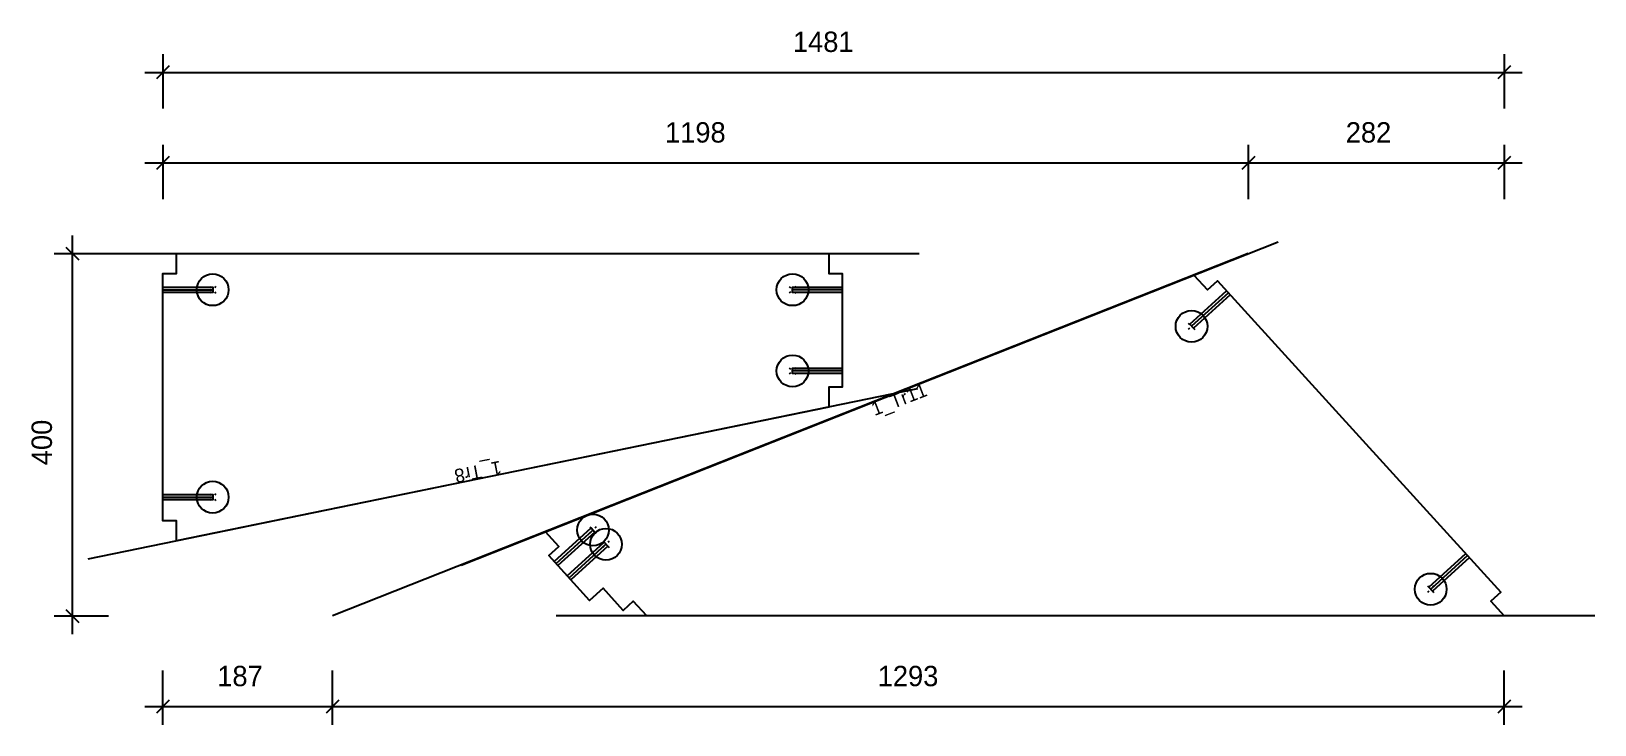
# Model space of a CAD drawing. Header units: millimetres. Extents: x -1626 to 100, y -120 to 645.
import ezdxf
from ezdxf.enums import TextEntityAlignment as Align

# ---------------------------------------------------------------- set-up
doc = ezdxf.new("R2010")
doc.units = ezdxf.units.MM
for name, color, linetype in [('CONTOUR', 7, 'CONTINUOUS'), ('CUT_SPLIT', 7, 'CONTINUOUS'), ('DIMLINES', 7, 'CONTINUOUS'), ('DIMLINESTEXT', 7, 'CONTINUOUS'), ('DRILLINGSOTHER', 7, 'CONTINUOUS'), ('DRILLINGSSIDE', 7, 'CONTINUOUS'), ('EXTRATREADBACKPROFILELINES', 7, 'CONTINUOUS'), ('EXTRATREADBACKPROFILELINESTEXT', 7, 'CONTINUOUS'), ('EXTRATREADFRONTPROFILELINES', 7, 'CONTINUOUS')]:
    doc.layers.add(name, color=color, linetype=linetype)

msp = doc.modelspace()

# ---------------------------------------------------------------- linework, layer by layer
at = {"layer": 'CONTOUR', "color": 0, "linetype": '0'}
for points in [[(-1465.577, 82.954), (-1465.577, 104.954), (-1480.577, 104.954), (-1480.577, 378), (-1465.577, 378), (-1465.577, 400), (-745.577, 400), (-745.577, 378), (-730.577, 378), (-730.577, 252.469), (-745.577, 252.469), (-745.577, 230.469), (-1465.577, 82.954)], [(-342.449, 376.241), (-327.641, 359.972), (-316.548, 370.068), (-3.715, 26.367), (-14.809, 16.27), (0, 0), (-946.538, 0), (-961.346, 16.27), (-972.439, 6.173), (-994.733, 30.667), (-1009.524, 17.204), (-1054.547, 66.67), (-1043.454, 76.767), (-1058.262, 93.037), (-342.449, 376.241)]]:
    msp.add_lwpolyline(points, dxfattribs=at)
at = {"layer": 'CUT_SPLIT', "color": 1}
msp.add_line((-282.398, 400), (-1293.418, 0), dxfattribs=at)
at = {"layer": 'DIMLINES', "color": 0}
for p, q in [((-1473.506, 607.071), (-1487.648, 592.929)), ((-1480.577, 620), (-1480.577, 560)), ((7.071, 607.071), (-7.071, 592.929)), ((0, 620), (0, 560)), ((-1500.577, 600), (20, 600)), ((-1480.577, 520), (-1480.577, 460)), ((-282.398, 520), (-282.398, 460)), ((0, 520), (0, 460)), ((-1473.506, 507.071), (-1487.648, 492.929)), ((-275.327, 507.071), (-289.469, 492.929)), ((7.071, 507.071), (-7.071, 492.929)), ((-1500.577, 500), (20, 500)), ((-1580.577, -20), (-1580.577, 420)), ((-1600.577, 400), (-1540.577, 400)), ((-1587.648, 407.071), (-1573.506, 392.929)), ((-1600.577, 0), (-1540.577, 0)), ((-1587.648, 7.071), (-1573.506, -7.071)), ((-1480.577, -120), (-1480.577, -60)), ((-1293.418, -120), (-1293.418, -60)), ((0, -120), (0, -60)), ((-1500.577, -100), (20, -100)), ((-1473.506, -92.929), (-1487.648, -107.071)), ((-1286.347, -92.929), (-1300.489, -107.071)), ((7.071, -92.929), (-7.071, -107.071))]:
    msp.add_line(p, q, dxfattribs=at)
at = {"layer": 'DRILLINGSOTHER', "color": 3}
for p, q in [((-1429.112, 363.536), (-1427.698, 362.121)), ((-1422.042, 363.536), (-1423.456, 362.121)), ((-789.112, 363.536), (-787.698, 362.121)), ((-782.042, 363.536), (-783.456, 362.121)), ((-1427.699, 357.879), (-1429.113, 356.464)), ((-1423.457, 357.879), (-1422.043, 356.464)), ((-787.699, 357.879), (-789.113, 356.464)), ((-783.457, 357.879), (-782.043, 356.464)), ((-347.227, 317.614), (-348.642, 316.2)), ((-348.64, 323.271), (-347.227, 321.857)), ((-341.57, 323.271), (-342.985, 321.857)), ((-342.985, 317.614), (-341.572, 316.2)), ((-787.699, 268.348), (-789.113, 266.934)), ((-789.112, 274.005), (-787.698, 272.591)), ((-783.457, 268.348), (-782.043, 266.934)), ((-782.042, 274.005), (-783.456, 272.591)), ((-1427.699, 129.028), (-1429.113, 127.614)), ((-1429.112, 134.685), (-1427.698, 133.271)), ((-1423.457, 129.028), (-1422.043, 127.614)), ((-1422.042, 134.685), (-1423.456, 133.271)), ((-1007.992, 92.779), (-1009.406, 91.365)), ((-1009.405, 98.436), (-1007.991, 97.022)), ((-1003.75, 92.779), (-1002.336, 91.365)), ((-1002.335, 98.436), (-1003.749, 97.022)), ((-993.692, 77.068), (-995.106, 75.654)), ((-995.105, 82.725), (-993.691, 81.31)), ((-989.45, 77.068), (-988.036, 75.654)), ((-988.035, 82.725), (-989.449, 81.31)), ((-83.134, 27.46), (-84.548, 26.046)), ((-84.547, 33.117), (-83.133, 31.703)), ((-78.892, 27.46), (-77.478, 26.046)), ((-77.477, 33.117), (-78.891, 31.703))]:
    msp.add_line(p, q, dxfattribs=at)
for centre in [(-1425.577, 360), (-785.577, 360), (-345.106, 319.735), (-785.577, 270.469), (-1425.577, 131.15), (-1005.871, 94.9), (-991.57, 79.189), (-81.012, 29.581)]:
    msp.add_circle(centre, 17.5, dxfattribs=at)
at = {"layer": 'DRILLINGSSIDE', "color": 3}
for p, q in [((-1480.577, 360), (-1425.577, 360)), ((-730.577, 360), (-785.577, 360)), ((-304.431, 356.757), (-345.106, 319.735)), ((-730.577, 270.469), (-785.577, 270.469)), ((-1480.577, 131.15), (-1425.577, 131.15)), ((-1046.545, 57.879), (-1005.871, 94.9)), ((-1032.245, 42.168), (-991.57, 79.189)), ((-40.338, 66.603), (-81.012, 29.581))]:
    msp.add_line(p, q, dxfattribs=at)
at = {"layer": 'DRILLINGSSIDE', "color": 3, "linetype": '3'}
for points in [[(-1480.577, 363), (-1425.577, 363), (-1425.577, 357), (-1480.577, 357)], [(-730.577, 357), (-785.577, 357), (-785.577, 363), (-730.577, 363)], [(-302.412, 354.538), (-343.087, 317.517), (-347.125, 321.954), (-306.451, 358.975)], [(-730.577, 267.469), (-785.577, 267.469), (-785.577, 273.469), (-730.577, 273.469)], [(-1480.577, 134.15), (-1425.577, 134.15), (-1425.577, 128.15), (-1480.577, 128.15)], [(-1048.565, 60.098), (-1007.89, 97.119), (-1003.851, 92.682), (-1044.526, 55.66)], [(-1034.264, 44.386), (-993.59, 81.408), (-989.551, 76.97), (-1030.226, 39.949)], [(-38.319, 64.384), (-78.993, 27.363), (-83.032, 31.8), (-42.357, 68.821)]]:
    msp.add_lwpolyline(points, dxfattribs=at)
at = {"layer": 'EXTRATREADBACKPROFILELINES', "color": 2}
for p, q in [((-1151.249, 56.248), (-249.462, 413.031)), ((-647.612, 250.541), (-1563.542, 62.883))]:
    msp.add_line(p, q, dxfattribs=at)
at = {"layer": 'EXTRATREADFRONTPROFILELINES', "color": 2}
for p, q in [((-1565.577, 400), (-645.577, 400)), ((100, 0), (-1046.538, 0))]:
    msp.add_line(p, q, dxfattribs=at)

# ---------------------------------------------------------------- texts
at = {"layer": 'DIMLINESTEXT'}
for s, p in [('1481', (-785.092, 645)), ('1198', (-926.291, 545)), ('282', (-174.802, 545)), ('187', (-1420.6, -55)), ('1293', (-691.513, -55))]:
    msp.add_text(s, height=22.5, dxfattribs=at).set_placement(p, align=Align.TOP_LEFT)
msp.add_text('400', height=22.5, rotation=90, dxfattribs=at).set_placement((-1625.577, 166.397), align=Align.TOP_LEFT)
at = {"layer": 'EXTRATREADBACKPROFILELINESTEXT'}
for s, rotation, p in [('1_Tr11', 381, (-700.356, 234.639)), ('1_Tr8', 191, (-1105.577, 156.712))]:
    msp.add_text(s, height=15, rotation=rotation, dxfattribs=at).set_placement(p, align=Align.TOP_LEFT)

doc.saveas('drawing.dxf')
